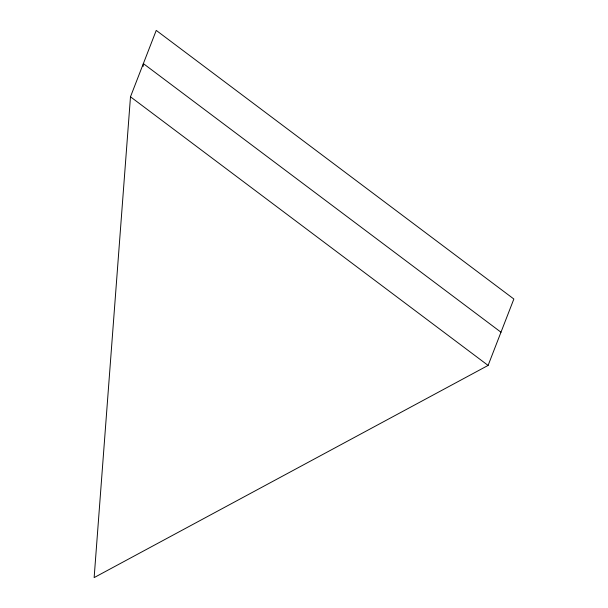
<?xml version="1.0" encoding="UTF-8"?>
<svg xmlns="http://www.w3.org/2000/svg" width="608" height="608" viewBox="0 0 608 608"><rect width="100%" height="100%" fill="white"/><g stroke="black" fill="none" stroke-linecap="round" stroke-linejoin="round"><path stroke-width="0.91" d="M130.484 96.801L94.141 577.6L488.102 365.423L513.859 299.014L156.241 30.4L130.484 96.801L488.102 365.423M143.146 66.439L143.359 63.604L500.984 332.219"/></g></svg>
